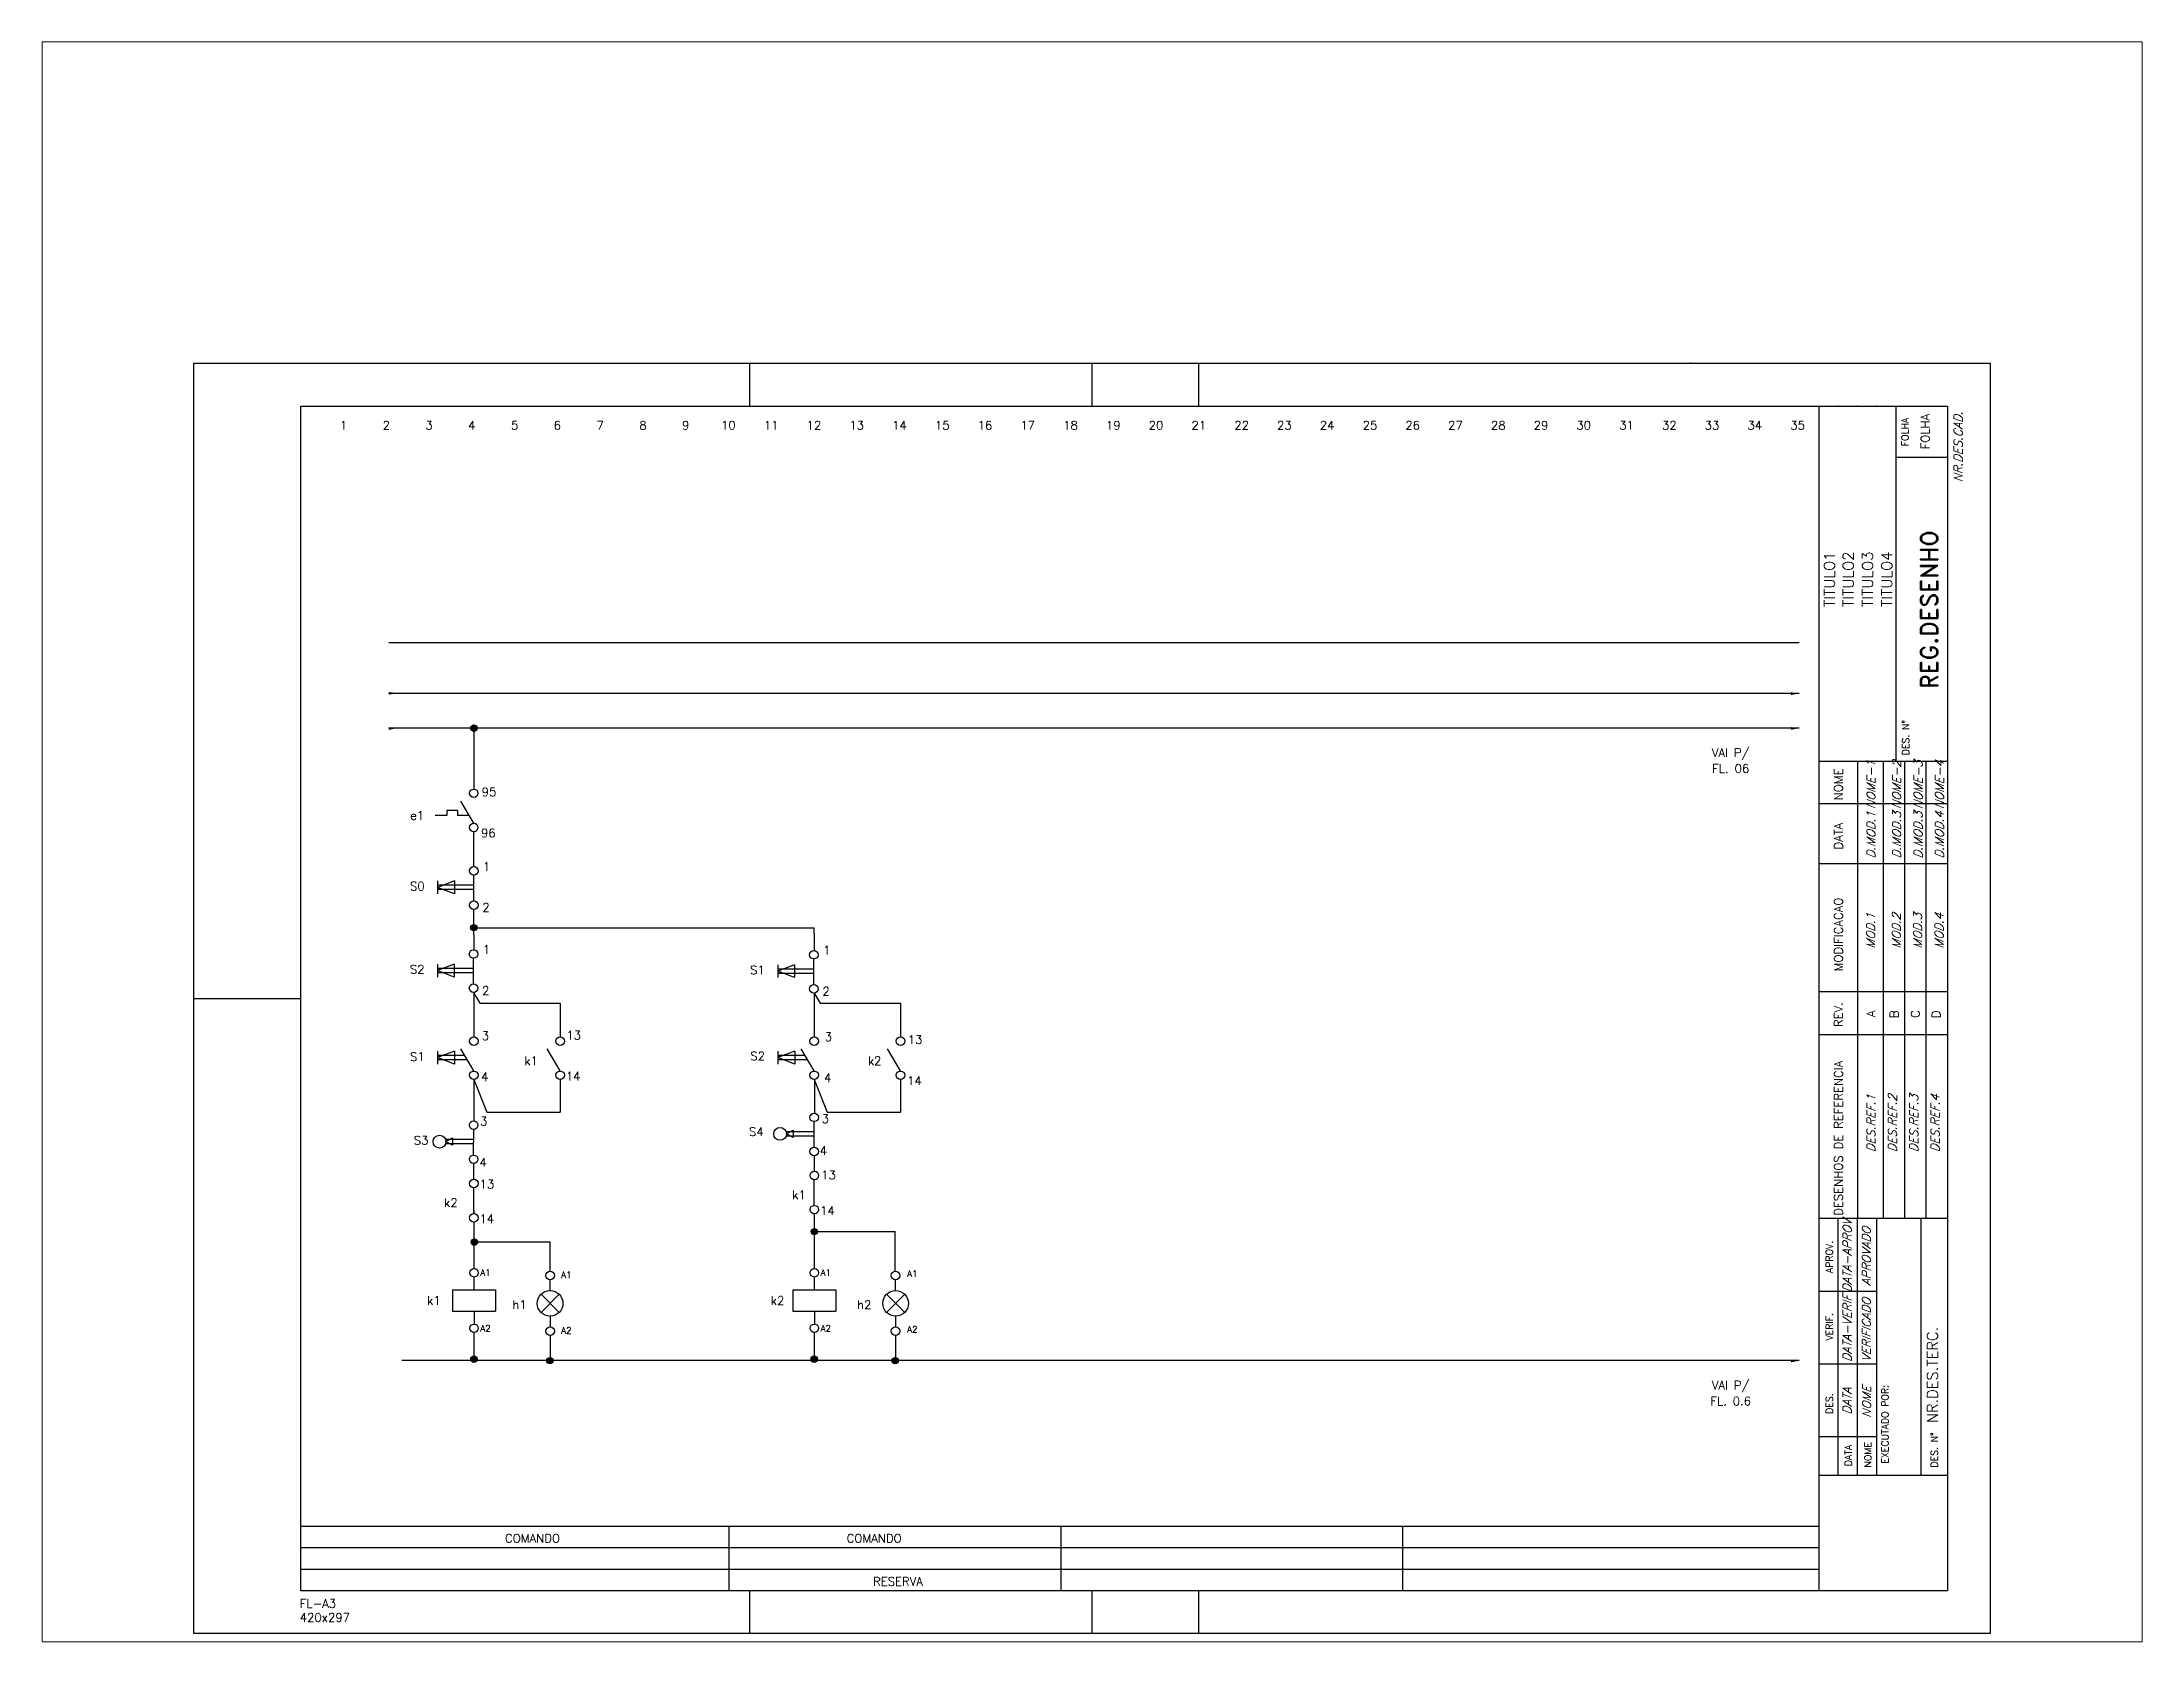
# Paper-space layout 'Layout1' of a CAD drawing. Extents: x 1.05 to 9.45, y 0.8 to 7.2.
# The model-space entities are those that its viewports show. They can reach past a viewport. Long polylines and large blocks are cut down to what shows.
import ezdxf
from ezdxf.enums import TextEntityAlignment as Align

# ---------------------------------------------------------------- set-up
doc = ezdxf.new("R2010")
doc.units = 0
doc.header["$MEASUREMENT"] = 0
doc.linetypes.add('CENTRO3', pattern=[12, 10, -1, 0, -1])
doc.layers.get('0').update_dxf_attribs({"color": 1, "linetype": 'CONTINUOUS'})
for name, color, linetype in [('CARIMBO', 7, 'CONTINUOUS'), ('CENTRO3', 5, 'CENTRO3'), ('CON', 1, 'CONTINUOUS'), ('DES', 7, 'CONTINUOUS'), ('GERAL', 1, 'CONTINUOUS'), ('SIM', 1, 'CONTINUOUS'), ('TEXTO', 6, 'CONTINUOUS'), ('WIDTH', 4, 'CONTINUOUS')]:
    doc.layers.add(name, color=color, linetype=linetype)
doc.styles.add('ROMAND', font='romand')
doc.styles.add('ROMANS', font='romans')

# ---------------------------------------------------------------- blocks, each defined once
blk = doc.blocks.new('*X6')
at = {"color": 0}
for p, q in [((55.16, -82.02), (55.88, -81.3)), ((55.17, -82.19), (56.04, -81.31)), ((55.2, -81.81), (55.66, -81.34)), ((55.21, -82.32), (56.18, -81.35)), ((55.27, -82.44), (56.3, -81.41)), ((55.34, -82.54), (56.4, -81.49)), ((55.43, -82.63), (56.49, -81.58)), ((55.54, -82.7), (56.56, -81.68)), ((55.66, -82.76), (56.61, -81.8)), ((55.8, -82.79), (56.65, -81.94)), ((55.97, -82.8), (56.65, -82.12)), ((56.21, -82.73), (56.59, -82.36))]:
    blk.add_line(p, q, dxfattribs=at)
blk = doc.blocks.new('CE')
at = {"layer": 'SIM'}
blk.add_circle((0, 0), 0.75, dxfattribs=at)
blk.add_blockref('*X6', (-55.91, 82.05), dxfattribs=at)

msp = doc.modelspace()

# ---------------------------------------------------------------- linework, layer by layer
at = {"linetype": 'Continuous'}
for p in [(384.5, 292), (389, 292), (393.5, 292)]:
    msp.add_point(p, dxfattribs=at)
at = {"layer": 'CARIMBO', "color": 4}
for p, q in [((380, 15), (380, 292)), ((398, 209), (398, 292)), ((398, 280.08), (410, 280.08)), ((380, 209), (410, 209)), ((389, 209), (389, 102)), ((410, 199), (380, 199)), ((410, 185), (380, 185)), ((410, 185), (380, 185)), ((410, 155), (380, 155)), ((410, 145), (380, 145)), ((410, 102), (380, 102)), ((384.5, 42), (384.5, 102)), ((393.5, 42), (393.5, 102)), ((403.9, 42), (403.9, 102)), ((380, 42), (410, 42))]:
    msp.add_line(p, q, dxfattribs=at)
at = {"layer": 'CARIMBO', "color": 7}
for p, q in [((395, 209), (395, 102)), ((400, 209), (400, 102)), ((405, 209), (405, 102)), ((389, 42), (389, 102))]:
    msp.add_line(p, q, dxfattribs=at)
at = {"layer": 'CENTRO3'}
msp.add_line((45.56, 236.69), (375.34, 236.69), dxfattribs=at)
at = {"layer": 'CON'}
for p, q in [((61.65, 197.44), (59.15, 197.44)), ((59.15, 197.44), (59.15, 196.26)), ((61.65, 197.44), (61.65, 196.26)), ((59.15, 196.26), (56.43, 196.26)), ((64.39, 196.26), (61.65, 196.26)), ((57, 180.98), (57, 177.95)), ((60.93, 180.98), (57, 179.46)), ((65.45, 179.95), (57, 179.95)), ((60.93, 177.95), (57, 179.46)), ((65.45, 178.95), (57, 178.95)), ((60.93, 180.98), (60.93, 177.95)), ((56.96, 161.53), (56.96, 158.5)), ((60.89, 161.53), (56.96, 160.02)), ((65.41, 160.51), (56.96, 160.51)), ((60.89, 158.5), (56.96, 160.02)), ((65.41, 159.51), (56.96, 159.51)), ((60.89, 161.53), (60.89, 158.5)), ((136.52, 161.38), (136.52, 158.35)), ((140.45, 161.38), (136.52, 159.86)), ((144.97, 160.36), (136.52, 160.36)), ((140.45, 158.35), (136.52, 159.86)), ((144.97, 159.36), (136.52, 159.36)), ((140.45, 161.38), (140.45, 158.35)), ((57, 141.18), (57, 138.15)), ((60.93, 141.18), (57, 139.67)), ((63.35, 140.16), (57, 140.16)), ((60.93, 138.15), (57, 139.67)), ((63.93, 139.16), (57, 139.16)), ((60.93, 141.18), (60.93, 138.15)), ((140.5, 141.18), (136.57, 139.67)), ((136.57, 141.18), (136.57, 138.15)), ((142.92, 140.16), (136.57, 140.16)), ((140.5, 138.15), (136.57, 139.67)), ((143.5, 139.16), (136.57, 139.16)), ((140.5, 141.18), (140.5, 138.15))]:
    msp.add_line(p, q, dxfattribs=at)
at = {"layer": 'CON', "color": 4}
for p, q in [((65.43, 194.46), (62.43, 199.65)), ((65.45, 176.29), (65.45, 182.29)), ((65.41, 156.85), (65.41, 162.85)), ((144.97, 156.69), (144.97, 162.69)), ((65.45, 136.53), (62.44, 141.72)), ((85.65, 136.53), (82.64, 141.72)), ((145.02, 136.53), (142.01, 141.72)), ((165.22, 136.53), (162.21, 141.72)), ((65.46, 103.16), (65.46, 109.16)), ((145.07, 105.07), (145.07, 111.07))]:
    msp.add_line(p, q, dxfattribs=at)
at = {"layer": 'CON'}
for centre in [(65.43, 201.46), (65.43, 193.46), (65.45, 183.32), (65.45, 175.32), (65.41, 163.88), (144.97, 163.72), (65.41, 155.88), (144.97, 155.72), (65.45, 143.52), (85.65, 143.52), (145.02, 143.52), (165.22, 143.52), (65.45, 135.52), (85.65, 135.52), (145.02, 135.52), (165.22, 135.52), (145.08, 112.11), (65.46, 110.2), (65.46, 102.2), (145.08, 104.11)]:
    msp.add_circle(centre, 1, dxfattribs=at)
at = {"layer": 'DES'}
for p, q in [((0, 5), (0, 302)), ((0, 5), (0, 302)), ((0, 302), (420, 302)), ((130, 292), (130, 302)), ((210, 292), (210, 302)), ((235, 292), (235, 302)), ((420, 302), (420, 5)), ((74.89, 224.82), (45.56, 224.82)), ((375.34, 224.82), (74.89, 224.82)), ((375.34, 216.7), (45.56, 216.7)), ((65.47, 216.7), (65.47, 202.46)), ((65.47, 192.46), (65.47, 192.18)), ((65.47, 184.52), (65.47, 192.18)), ((65.47, 184.52), (65.47, 184.3)), ((65.47, 168.38), (65.47, 174.38)), ((65.47, 168.38), (65.47, 164.74)), ((66.17, 169.98), (145.03, 169.98)), ((145.03, 168.59), (145.03, 169.98)), ((145.03, 168.59), (145.03, 164.74)), ((0, 153.5), (25, 153.5)), ((65.47, 154.74), (65.47, 154.89)), ((65.47, 154.74), (66.84, 152.36)), ((65.47, 154.74), (65.47, 144.52)), ((66.84, 152.36), (85.65, 152.36)), ((85.65, 152.36), (85.65, 144.52)), ((145.03, 154.74), (145.03, 144.52)), ((145.03, 154.74), (146.41, 152.36)), ((146.41, 152.36), (165.22, 152.36)), ((165.22, 152.36), (165.22, 144.52)), ((65.47, 134.52), (68.51, 126.92)), ((65.5, 134.51), (65.5, 124.85)), ((85.65, 134.52), (85.65, 126.92)), ((145.03, 134.52), (148.07, 126.92)), ((145.14, 134.27), (145.14, 126.64)), ((165.22, 134.52), (165.22, 126.92)), ((68.51, 126.92), (85.65, 126.92)), ((148.07, 126.92), (165.22, 126.92)), ((65.46, 111.16), (65.46, 114.88)), ((145.1, 112.96), (145.1, 116.68)), ((65.47, 103.97), (65.47, 103.2)), ((65.47, 103.97), (65.47, 103.2)), ((65.47, 101.2), (65.47, 96.37)), ((65.47, 101.2), (65.47, 90.35)), ((145.03, 103.11), (145.03, 90.35)), ((145.84, 99.01), (163.99, 99.01)), ((163.99, 89.54), (163.99, 99.01)), ((66.18, 96.6), (83.31, 96.6)), ((83.31, 89.65), (83.31, 96.6)), ((65.47, 75.37), (65.47, 69.12)), ((83.3, 74.71), (83.3, 68.72)), ((145.03, 75.37), (145.03, 69.12)), ((164.08, 74.71), (164.08, 68.72)), ((375.34, 68.81), (48.62, 68.81)), ((380, 30), (25, 30)), ((125.06, 30), (125.06, 15)), ((202.71, 30), (202.71, 15)), ((282.6, 30), (282.6, 15)), ((380, 25), (25, 25)), ((380, 20), (25, 20)), ((130, 5), (130, 15)), ((210, 5), (210, 15)), ((235, 5), (235, 15)), ((420, 5), (0, 5))]:
    msp.add_line(p, q, dxfattribs=at)
at = {"layer": 'DES', "color": 1}
for points in [[(45.55, 225.14), (45.58, 224.5), (47.48, 224.9)], [(373.41, 225.07), (373.44, 224.42), (375.34, 224.82)], [(45.55, 216.93), (45.58, 216.29), (47.48, 216.69)], [(373.41, 216.94), (373.44, 216.3), (375.34, 216.7)], [(373.41, 69.05), (373.44, 68.41), (375.34, 68.81)]]:
    msp.add_solid(points, dxfattribs=at)
at = {"layer": 'SIM', "color": 4}
for p, q in [((65.42, 116.89), (65.43, 122.88)), ((145.05, 118.69), (145.06, 124.68))]:
    msp.add_line(p, q, dxfattribs=at)
at = {"layer": 'SIM'}
for p, q in [((65.42, 120.52), (58.81, 120.52)), ((65.42, 119.52), (58.81, 119.52)), ((58.83, 120.02), (60.48, 120.87)), ((60.48, 119.17), (58.83, 120.02)), ((60.48, 120.87), (60.48, 119.17)), ((145.06, 122.31), (138.45, 122.31)), ((145.06, 121.31), (138.45, 121.31)), ((138.47, 121.82), (140.11, 122.67)), ((140.11, 120.97), (138.47, 121.82)), ((140.11, 122.67), (140.11, 120.97)), ((60.51, 85.36), (60.51, 80.36)), ((60.51, 85.36), (70.51, 85.36)), ((65.51, 85.36), (65.51, 88.36)), ((70.51, 85.36), (70.51, 80.36)), ((81.18, 80.08), (85.42, 84.32)), ((81.18, 84.32), (85.42, 80.08)), ((83.3, 85.2), (83.3, 87.69)), ((140.08, 85.36), (150.08, 85.36)), ((140.08, 85.36), (140.08, 80.36)), ((145.08, 85.36), (145.08, 88.36)), ((150.08, 85.36), (150.08, 80.36)), ((161.96, 84.32), (166.2, 80.08)), ((161.96, 80.08), (166.2, 84.32)), ((164.08, 85.2), (164.08, 87.69)), ((60.51, 80.36), (70.51, 80.36)), ((65.51, 80.36), (65.51, 77.37)), ((83.3, 79.2), (83.3, 76.71)), ((140.08, 80.36), (150.08, 80.36)), ((145.08, 80.36), (145.08, 77.37)), ((164.08, 79.2), (164.08, 76.71))]:
    msp.add_line(p, q, dxfattribs=at)
for centre, radius in [((65.42, 123.88), 1), ((137.07, 121.82), 1.5), ((145.06, 125.68), 1), ((57.44, 120.02), 1.5), ((145.06, 117.68), 1), ((65.42, 115.88), 1), ((65.51, 89.36), 1), ((83.3, 88.69), 1), ((145.08, 89.36), 1), ((164.08, 88.69), 1), ((83.3, 82.2), 3), ((164.08, 82.2), 3), ((65.51, 76.37), 1), ((83.3, 75.71), 1), ((145.08, 76.37), 1), ((164.08, 75.71), 1)]:
    msp.add_circle(centre, radius, dxfattribs=at)
at = {"layer": 'TEXTO'}
msp.add_point((350, 302), dxfattribs=at)
at = {"layer": 'WIDTH'}
for p, q in [((25, 292), (410, 292)), ((25, 15), (25, 292)), ((410, 292), (410, 15)), ((410, 15), (25, 15))]:
    msp.add_line(p, q, dxfattribs=at)
at = {"layer": 'WIDTH', "color": 4}
for p, q in [((393.5, 85), (380, 85)), ((393.5, 68), (380, 68)), ((393.5, 51), (380, 51))]:
    msp.add_line(p, q, dxfattribs=at)

# ---------------------------------------------------------------- block references
at = {"layer": 'GERAL'}
for p, rotation in [((65.49, 216.7), 224.9999999999997), ((65.44, 170.04), 225), ((145.08, 98.97), 224.9999999999995), ((65.59, 96.53), 224.9999999999995), ((65.49, 69.15), 224.9999999999997), ((83.22, 68.8), 224.9999999999998), ((145.05, 69.15), 224.9999999999997), ((164, 68.8), 224.9999999999998)]:
    msp.add_blockref('CE', p, dxfattribs=dict(at, rotation=rotation))

# ---------------------------------------------------------------- texts
at = {"color": 6, "style": 'ROMANS'}
for tag, p in [('A1', (66.97, 88.64)), ('A1', (85.86, 88.12)), ('A1', (146.54, 88.64)), ('A1', (166.77, 88.38)), ('A2', (66.97, 75.62)), ('A2', (85.86, 75.1)), ('A2', (146.54, 75.62)), ('A2', (166.77, 75.36))]:
    msp.add_attdef(tag, p, '', height=1.5, dxfattribs=at)
at = {"layer": 'CARIMBO', "color": 6, "style": 'ROMANS'}
for s, p in [('FOLHA', (400.1, 285.94)), ('DES. N%%D', (400.25, 214.46)), ('APROV.', (382.41, 93.05)), ('VERIF.', (382.4, 76.71)), ('DES.', (382.42, 58.75)), ('EXECUTADO POR:', (395.41, 53.91)), ('NOME', (391.42, 46.79)), ('DES. N%%D', (406.94, 47.91)), ('DATA', (386.83, 46.62))]:
    msp.add_text(s, height=1.6, rotation=90, dxfattribs=at).set_placement(p, align=Align.MIDDLE)
for s, p in [('MODIFICACAO', (385.52, 159.82)), ('REV.', (385.5, 146.79)), ('A', (393.13, 149.11)), ('B', (398.56, 148.88)), ('C', (403.51, 148.95)), ('D', (408.37, 148.88)), ('DESENHOS DE REFERENCIA', (385.53, 102.67))]:
    msp.add_text(s, height=2, rotation=90, dxfattribs=at).set_placement(p)
msp.add_attdef('FOLHA', text='', height=2, rotation=90, dxfattribs=at).set_placement((405.83, 286.03), align=Align.CENTER)
at = {"layer": 'CARIMBO', "color": 6, "style": 'ROMANS', "oblique": 20}
msp.add_attdef('NR.DES.CAD.', text='', height=2, rotation=90, dxfattribs=at).set_placement((413.53, 290.68), align=Align.RIGHT)
at = {"layer": 'CARIMBO', "color": 4, "style": 'ROMAND'}
msp.add_attdef('REG.DESENHO', text='', height=4, rotation=90, dxfattribs=at).set_placement((407.75, 244.4), align=Align.CENTER)
at = {"layer": 'CARIMBO', "color": 1, "style": 'ROMANS'}
for tag, p in [('TITULO1', (383.66, 251.49)), ('TITULO2', (388.08, 251.49)), ('TITULO3', (392.6, 251.49)), ('TITULO4', (397.09, 251.49))]:
    msp.add_attdef(tag, text='', height=2.5, rotation=90, dxfattribs=at).set_placement(p, align=Align.CENTER)
at = {"layer": 'CARIMBO', "color": 6, "style": 'ROMANS', "oblique": 20}
for tag, p in [('MOD.1', (393.06, 169.27)), ('MOD.2', (399.06, 169.27)), ('MOD.3', (404.06, 169.27)), ('MOD.4', (409.06, 169.27)), ('DES.REF.1', (393.15, 124.26)), ('DES.REF.2', (398.15, 124.26)), ('DES.REF.3', (403.15, 124.26)), ('DES.REF.4', (408.15, 124.26)), ('DATA-APROV', (387.58, 93.28)), ('APROVADO', (392.04, 93.15)), ('DATA-VERIF', (387.58, 76.33)), ('VERIFICADO', (392.04, 75.99)), ('DATA', (387.58, 59.31)), ('NOME', (392.14, 59.13))]:
    msp.add_attdef(tag, text='', height=2, rotation=90, dxfattribs=at).set_placement(p, align=Align.CENTER)
at = {"layer": 'CARIMBO', "color": 1, "style": 'ROMANS'}
msp.add_attdef('NR.DES.TERC.', (407.75, 54.19), '', height=2.5, rotation=90, dxfattribs=at)
at = {"layer": 'TEXTO', "style": 'ROMANS'}
for s, p in [('1', (35, 287.5)), ('2', (45, 287.5)), ('3', (55, 287.5)), ('4', (65, 287.5)), ('5', (75, 287.5)), ('6', (85, 287.5)), ('7', (95, 287.5)), ('8', (105, 287.5)), ('9', (114.98, 287.5)), ('10', (124.98, 287.5)), ('11', (134.98, 287.5)), ('12', (144.98, 287.5)), ('13', (154.98, 287.5)), ('14', (164.98, 287.5)), ('15', (174.98, 287.5)), ('16', (184.98, 287.5)), ('17', (194.98, 287.5)), ('18', (204.98, 287.5)), ('19', (214.98, 287.5)), ('20', (224.98, 287.5)), ('21', (234.98, 287.5)), ('22', (244.98, 287.5)), ('23', (254.98, 287.5)), ('24', (264.98, 287.5)), ('25', (274.98, 287.5)), ('26', (284.98, 287.5)), ('27', (294.98, 287.5)), ('28', (304.98, 287.5)), ('29', (314.98, 287.5)), ('30', (324.98, 287.5)), ('31', (334.98, 287.5)), ('32', (344.98, 287.5)), ('33', (354.98, 287.5)), ('34', (364.98, 287.5)), ('35', (374.98, 287.5))]:
    msp.add_text(s, height=2, dxfattribs=at).set_placement(p, align=Align.MIDDLE)
for s, p in [('VAI P/', (359.34, 209.95)), ('FL. 06', (359.34, 206.24)), ('e1', (52.21, 195.27)), ('VAI P/', (359.34, 62.06)), ('FL. 0.6', (359.34, 58.35)), ('COMANDO', (79.18, 26.26)), ('COMANDO', (159.06, 26.26)), ('RESERVA', (164.64, 16.16))]:
    msp.add_text(s, height=2, dxfattribs=at).set_placement(p, align=Align.CENTER)
at = {"layer": 'TEXTO', "color": 6, "style": 'ROMANS'}
for s, p in [('NOME', (385.52, 199.81)), ('DATA', (385.52, 188.31))]:
    msp.add_text(s, height=2, rotation=90, dxfattribs=at).set_placement(p)
at = {"layer": 'TEXTO', "style": 'ROMANS'}
for s, p in [('95', (67.29, 200.77)), ('96', (67.15, 191.18)), ('1', (67.59, 183.36)), ('S0', (50.54, 178.75)), ('2', (67.45, 173.77)), ('1', (67.55, 163.92)), ('1', (147.11, 163.77)), ('S2', (50.5, 159.31)), ('S1', (130.06, 159.15)), ('2', (67.4, 154.33)), ('2', (146.97, 154.17)), ('3', (67.31, 143.75)), ('13', (87.11, 143.89)), ('3', (147.49, 143.52)), ('13', (166.92, 142.85)), ('S1', (50.54, 138.89)), ('k1', (77.27, 137.92)), ('S2', (130.11, 139.04)), ('k2', (157.6, 137.92)), ('4', (67.16, 134.16)), ('14', (86.97, 134.3)), ('4', (147.35, 133.93)), ('14', (166.78, 133.26)), ('3', (66.92, 123.78)), ('S4', (129.79, 121.33)), ('3', (146.8, 124.36)), ('S3', (51.42, 119.32)), ('4', (146.35, 116.92)), ('4', (66.78, 114.18)), ('13', (146.67, 111.22)), ('13', (66.8, 109.06)), ('k1', (139.9, 106.56)), ('k2', (58.49, 104.74)), ('14', (146.4, 102.88)), ('14', (66.79, 100.97)), ('k1', (54.53, 81.87)), ('k2', (134.88, 81.87)), ('h1', (74.48, 80.88)), ('h2', (155.09, 80.88)), ('FL-A3', (24.77, 11)), ('420x297', (24.77, 7.77))]:
    msp.add_text(s, height=2, dxfattribs=at).set_placement(p)
at = {"layer": 'TEXTO', "color": 6, "style": 'ROMANS', "oblique": 20}
for tag, p in [('NOME-1', (393.15, 203.44)), ('NOME-2', (399.15, 203.44)), ('NOME-3', (404.15, 203.44)), ('NOME-4', (409.15, 203.44)), ('D.MOD.1', (393.15, 191.69)), ('D.MOD.3', (399.15, 191.69)), ('D.MOD.3', (404.15, 191.69)), ('D.MOD.4', (409.15, 191.69))]:
    msp.add_attdef(tag, text='', height=2, rotation=90, dxfattribs=at).set_placement(p, align=Align.CENTER)

psp = doc.layouts.get("Layout1")

# ---------------------------------------------------------------- viewports
at = {"layer": 'DES'}
psp.add_viewport(center=(5.25, 4), size=(8.4, 6.4), view_center_point=(210, 190.0704), view_height=374.106601, dxfattribs=at)

doc.saveas('drawing.dxf')
